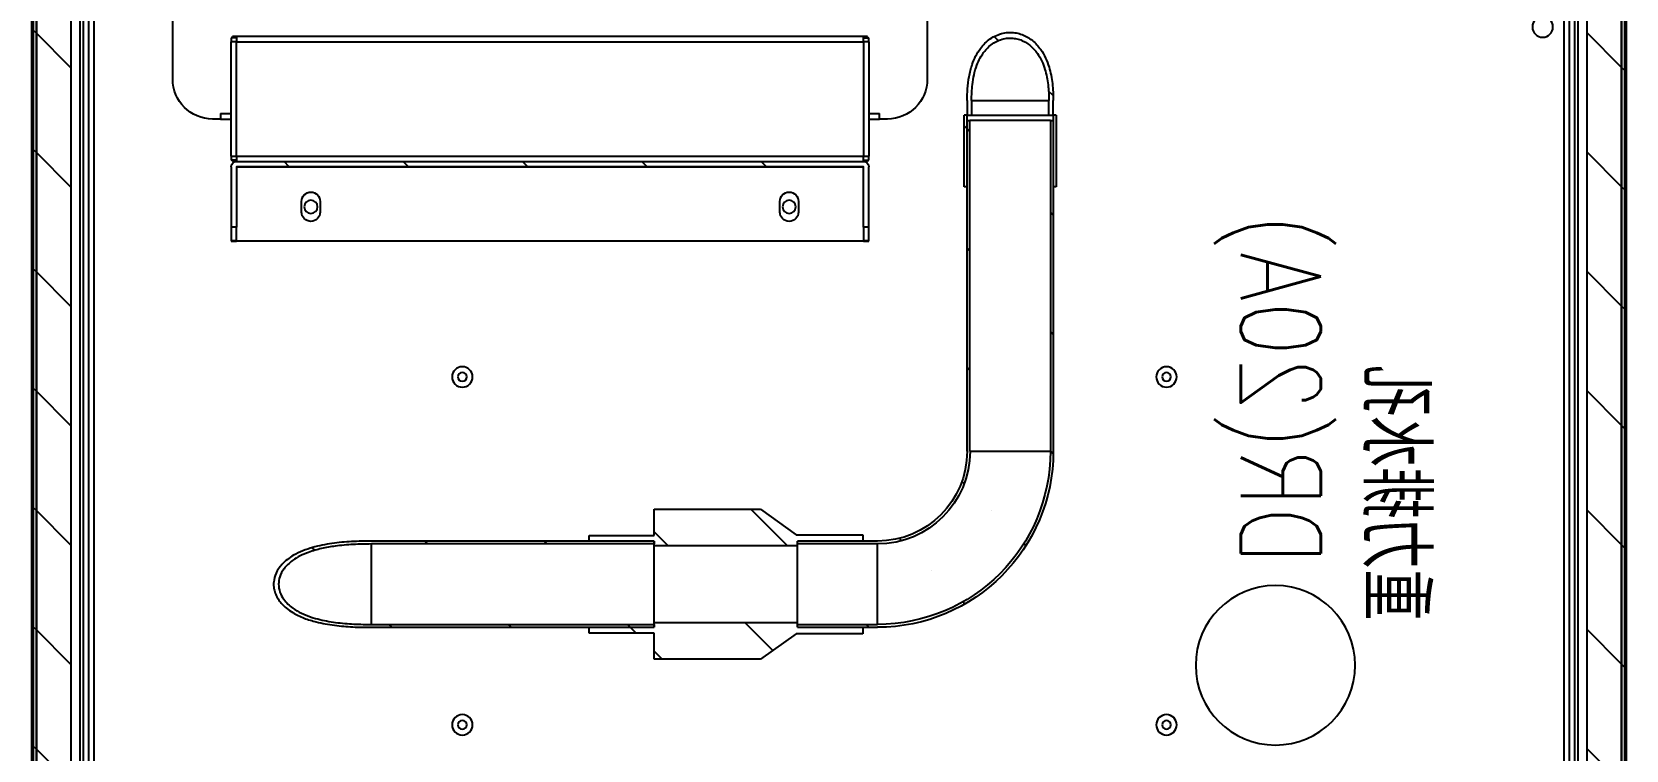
# Model space of a CAD drawing. Extents: x 225000 to 2157367, y 208400 to 840900.
# Drawn here: x 503766 to 504366, y 418383 to 418654 of the extents above; entities that cross this region are included whole.
import ezdxf
from ezdxf.enums import TextEntityAlignment as Align

# ---------------------------------------------------------------- set-up
doc = ezdxf.new("R2010")
doc.units = 0
doc.header["$LTSCALE"] = 10
for name, color, linetype in [('XFM2P20L-DC$0$M-PIPE-CHWR13', 94, 'Continuous'), ('XFM2P20L-DC$0$M-PIPE-CHWS5', 144, 'Continuous'), ('XFM2Q20-DC$0$EQUIP-01', 3, 'Continuous')]:
    doc.layers.add(name, color=color, linetype=linetype)
doc.styles.add('XFM2Q20-DC$0$XOL30-HVAC-EQ-L194205$0$Standard', font='txt.shx', dxfattribs={"width": 0.8, "bigfont": 'chineset.shx'})
pattern_1 = [(45, (533989.176, 159660.624), (-22.45064, 22.45064), [])]

# ---------------------------------------------------------------- blocks, each defined once
blk = doc.blocks.new('XFM2Q20-DC$0$RC-96 KW-加濕型')
at = {"layer": 'XFM2Q20-DC$0$EQUIP-01'}
h = blk.add_hatch(dxfattribs=at)
h.set_pattern_fill('ANSI31', color=256, scale=10, style=0)
h.set_pattern_definition(pattern_1)
edge = h.paths.add_edge_path(flags=0)
edge.add_line((537662.01, 160454.53), (537660.81, 160454.53))
edge.add_line((537660.81, 160454.53), (537660.81, 160440.74))
edge.add_arc((537660.8, 160440.74), 0.01, 270, 360, ccw=False)
edge.add_line((537660.8, 160440.73), (537644.32, 160440.73))
edge.add_arc((537644.32, 160440.74), 0.01, 180, 270, ccw=False)
edge.add_line((537644.31, 160440.74), (537644.31, 161375.32))
edge.add_arc((537644.32, 161375.32), 0.01, 90, 180, ccw=False)
edge.add_line((537644.32, 161375.33), (537660.8, 161375.33))
edge.add_arc((537660.8, 161375.32), 0.01, 0, 90, ccw=False)
edge.add_line((537660.81, 161375.32), (537660.81, 161361.53))
edge.add_line((537660.81, 161361.53), (537662.01, 161361.53))
edge.add_line((537662.01, 161361.53), (537662.01, 161375.32))
edge.add_arc((537660.8, 161375.32), 1.21, 0, 90)
edge.add_line((537660.8, 161376.53), (537644.32, 161376.53))
edge.add_arc((537644.32, 161375.32), 1.21, 90, 180)
edge.add_line((537643.11, 161375.32), (537643.11, 160440.74))
edge.add_arc((537644.32, 160440.74), 1.21, 180, 270)
edge.add_line((537644.32, 160439.53), (537660.8, 160439.53))
edge.add_arc((537660.8, 160440.74), 1.21, 270, 360)
edge.add_line((537662.01, 160440.74), (537662.01, 160454.53))
h = blk.add_hatch(dxfattribs=at)
h.set_pattern_fill('ANSI31', color=256, scale=10, style=0)
h.set_pattern_definition(pattern_1)
edge = h.paths.add_edge_path(flags=0)
edge.add_line((538223.21, 161361.53), (538224.41, 161361.53))
edge.add_line((538224.41, 161361.53), (538224.41, 161375.32))
edge.add_arc((538224.42, 161375.32), 0.01, 90, 180, ccw=False)
edge.add_line((538224.42, 161375.33), (538240.9, 161375.33))
edge.add_arc((538240.9, 161375.32), 0.01, 0, 90, ccw=False)
edge.add_line((538240.91, 161375.32), (538240.91, 160440.74))
edge.add_arc((538240.9, 160440.74), 0.01, 270, 360, ccw=False)
edge.add_line((538240.9, 160440.73), (538224.42, 160440.73))
edge.add_arc((538224.42, 160440.74), 0.01, 180, 270, ccw=False)
edge.add_line((538224.41, 160440.74), (538224.41, 160454.53))
edge.add_line((538224.41, 160454.53), (538223.21, 160454.53))
edge.add_line((538223.21, 160454.53), (538223.21, 160440.74))
edge.add_arc((538224.42, 160440.74), 1.21, 180, 270)
edge.add_line((538224.42, 160439.53), (538240.9, 160439.53))
edge.add_arc((538240.9, 160440.74), 1.21, 270, 360)
edge.add_line((538242.11, 160440.74), (538242.11, 161375.32))
edge.add_arc((538240.9, 161375.32), 1.21, 0, 90)
edge.add_line((538240.9, 161376.53), (538224.42, 161376.53))
edge.add_arc((538224.42, 161375.32), 1.21, 90, 180)
edge.add_line((538223.21, 161375.32), (538223.21, 161361.53))
h = blk.add_hatch(dxfattribs=at)
h.set_pattern_fill('ANSI31', color=256, scale=10, style=0)
h.set_pattern_definition(pattern_1)
h.paths.add_polyline_path([(537657.31, 160462.73), (537657.31, 161353.33), (537644.31, 161353.33), (537644.31, 160462.73)], flags=0)
h = blk.add_hatch(dxfattribs=at)
h.set_pattern_fill('ANSI31', color=256, scale=10, style=0)
h.set_pattern_definition(pattern_1)
h.paths.add_polyline_path([(538227.91, 161353.33), (538227.91, 160462.73), (538240.91, 160462.73), (538240.91, 161353.33)], flags=0)
h = blk.add_hatch(dxfattribs=at)
h.set_pattern_fill('ANSI31', color=256, scale=10, style=0)
h.set_pattern_definition(pattern_1)
edge = h.paths.add_edge_path(flags=0)
edge.add_line((537888.99, 161183.04), (537890.62, 161183.04))
edge.add_line((537890.62, 161183.04), (537890.62, 161188.54))
edge.add_spline(control_points=[(537890.62, 161188.54), (537890.62, 161190), (537890.57, 161191.46), (537890.46, 161192.91), (537890.22, 161196.01), (537889.72, 161199.12), (537888.73, 161202.06), (537888, 161204.19), (537887, 161206.27), (537885.66, 161208.07), (537884.62, 161209.47), (537883.35, 161210.74), (537881.92, 161211.73), (537880.48, 161212.73), (537878.82, 161213.47), (537877.11, 161213.85), (537876.23, 161214.04), (537875.32, 161214.14), (537874.41, 161214.14), (537872.91, 161214.14), (537871.38, 161213.86), (537869.97, 161213.34), (537868.57, 161212.82), (537867.24, 161212.04), (537866.07, 161211.11), (537864.85, 161210.13), (537863.78, 161208.95), (537862.88, 161207.67), (537861.49, 161205.69), (537860.49, 161203.42), (537859.79, 161201.1), (537858.58, 161197.06), (537858.2, 161192.76), (537858.2, 161188.54)], knot_values=[0.100824, 0.100824, 0.100824, 0.100824, 0.105186, 0.105186, 0.105186, 0.114477, 0.114477, 0.114477, 0.121226, 0.121226, 0.121226, 0.126439, 0.126439, 0.126439, 0.131705, 0.131705, 0.131705, 0.134382, 0.134382, 0.134382, 0.138893, 0.138893, 0.138893, 0.143384, 0.143384, 0.143384, 0.148053, 0.148053, 0.148053, 0.155325, 0.155325, 0.155325, 0.168047, 0.168047, 0.168047, 0.168047], weights=[1, 1, 1, 1, 1, 1, 1, 1, 1, 1, 1, 1, 1, 1, 1, 1, 1, 1, 1, 1, 1, 1, 1, 1, 1, 1, 1, 1, 1, 1, 1, 1, 1, 1], degree=3, periodic=0)
edge.add_line((537858.2, 161188.54), (537858.2, 161183.04))
edge.add_line((537858.2, 161183.04), (537859.84, 161183.04))
edge.add_line((537859.84, 161183.04), (537859.84, 161188.54))
edge.add_spline(control_points=[(537859.84, 161188.54), (537859.84, 161188.55), (537859.84, 161188.56), (537859.84, 161188.57), (537859.84, 161192.49), (537860.21, 161196.47), (537861.34, 161200.21), (537861.99, 161202.34), (537862.91, 161204.43), (537864.19, 161206.24), (537864.99, 161207.38), (537865.94, 161208.43), (537867.02, 161209.3), (537868.05, 161210.14), (537869.23, 161210.83), (537870.47, 161211.29), (537871.72, 161211.76), (537873.08, 161212.01), (537874.41, 161212.01), (537875.06, 161212.01), (537875.71, 161211.95), (537876.34, 161211.84), (537877.84, 161211.58), (537879.31, 161210.99), (537880.59, 161210.17), (537881.87, 161209.36), (537883.01, 161208.31), (537883.96, 161207.14), (537885.25, 161205.54), (537886.24, 161203.69), (537886.96, 161201.77), (537887.82, 161199.46), (537888.34, 161197.01), (537888.64, 161194.57), (537888.88, 161192.57), (537888.99, 161190.55), (537888.99, 161188.54)], knot_values=[0.093058, 0.093058, 0.093058, 0.093058, 0.093095, 0.093095, 0.093095, 0.105054, 0.105054, 0.105054, 0.111829, 0.111829, 0.111829, 0.116034, 0.116034, 0.116034, 0.120074, 0.120074, 0.120074, 0.124134, 0.124134, 0.124134, 0.126073, 0.126073, 0.126073, 0.130712, 0.130712, 0.130712, 0.135304, 0.135304, 0.135304, 0.14154, 0.14154, 0.14154, 0.149023, 0.149023, 0.149023, 0.155146, 0.155146, 0.155146, 0.155146], weights=[1, 1, 1, 1, 1, 1, 1, 1, 1, 1, 1, 1, 1, 1, 1, 1, 1, 1, 1, 1, 1, 1, 1, 1, 1, 1, 1, 1, 1, 1, 1, 1, 1, 1, 1, 1, 1], degree=3, periodic=0)
edge.add_line((537888.99, 161188.54), (537888.99, 161183.04))
h = blk.add_hatch(dxfattribs=at)
h.set_pattern_fill('ANSI31', color=256, scale=10, style=0)
h.set_pattern_definition(pattern_1)
edge = h.paths.add_edge_path(flags=0)
edge.add_line((537859.28, 161181.04), (537858.19, 161181.04))
edge.add_line((537858.19, 161181.04), (537858.19, 161056.54))
edge.add_arc((537924.41, 161056.54), 66.22, 180, 270)
edge.add_line((537924.41, 160990.32), (537954.41, 160990.32))
edge.add_line((537954.41, 160990.32), (537954.41, 160991.4))
edge.add_line((537954.41, 160991.4), (537924.41, 160991.4))
edge.add_arc((537924.41, 161056.54), 65.13, 180, 270, ccw=False)
edge.add_line((537859.28, 161056.54), (537859.28, 161181.04))
h = blk.add_hatch(dxfattribs=at)
h.set_pattern_fill('ANSI31', color=256, scale=10, style=0)
h.set_pattern_definition(pattern_1)
edge = h.paths.add_edge_path(flags=0)
edge.add_arc((537924.41, 161056.54), 33.78, 180, 270, ccw=False)
edge.add_line((537890.63, 161056.54), (537890.63, 161181.04))
edge.add_line((537890.63, 161181.04), (537889.55, 161181.04))
edge.add_line((537889.55, 161181.04), (537889.55, 161056.54))
edge.add_arc((537924.41, 161056.54), 34.87, 180, 270)
edge.add_line((537924.41, 161021.67), (537954.41, 161021.67))
edge.add_line((537954.41, 161021.67), (537954.41, 161022.76))
edge.add_line((537954.41, 161022.76), (537924.41, 161022.76))
h = blk.add_hatch(dxfattribs=at)
h.set_pattern_fill('ANSI31', color=256, scale=10, style=0)
h.set_pattern_definition(pattern_1)
h.paths.add_polyline_path([(537890.62, 161156.04), (537891.7, 161156.04), (537891.7, 161183.04), (537890.62, 161183.04)], flags=0)
h = blk.add_hatch(dxfattribs=at)
h.set_pattern_fill('ANSI31', color=256, scale=10, style=0)
h.set_pattern_definition(pattern_1)
edge = h.paths.add_edge_path(flags=0)
edge.add_line((537927.61, 161163.55), (537927.61, 161140.93))
edge.add_line((537927.61, 161140.93), (537929.61, 161140.93))
edge.add_line((537929.61, 161140.93), (537929.61, 161163.55))
edge.add_arc((537929.62, 161163.55), 0.01, 90, 180, ccw=False)
edge.add_line((537929.62, 161163.56), (538165.6, 161163.56))
edge.add_arc((538165.6, 161163.55), 0.01, 0, 90, ccw=False)
edge.add_line((538165.61, 161163.55), (538165.61, 161140.93))
edge.add_line((538165.61, 161140.93), (538167.61, 161140.93))
edge.add_line((538167.61, 161140.93), (538167.61, 161163.55))
edge.add_arc((538165.6, 161163.55), 2.01, 0, 90)
edge.add_line((538165.6, 161165.56), (537929.62, 161165.56))
edge.add_arc((537929.62, 161163.55), 2.01, 90, 180)
h = blk.add_hatch(dxfattribs=at)
h.set_pattern_fill('ANSI31', color=256, scale=10, style=0)
h.set_pattern_definition(pattern_1)
edge = h.paths.add_edge_path(flags=0)
edge.add_line((538032.91, 161022.76), (538032.91, 161024.9))
edge.add_line((538032.91, 161024.9), (538008.41, 161024.9))
edge.add_line((538008.41, 161024.9), (538008.41, 161034.78))
edge.add_line((538008.41, 161034.78), (537968.41, 161034.78))
edge.add_spline(control_points=[(537968.41, 161034.78), (537963.89, 161031.6), (537959.38, 161028.41), (537954.91, 161025.16)], knot_values=[0.043511, 0.043511, 0.043511, 0.043511, 0.060088, 0.060088, 0.060088, 0.060088], weights=[1, 1, 1, 1], degree=3, periodic=0)
edge.add_line((537954.91, 161025.16), (537929.91, 161025.16))
edge.add_line((537929.91, 161025.16), (537929.91, 161022.76))
edge.add_line((537929.91, 161022.76), (537954.41, 161022.76))
edge.add_line((537954.41, 161022.76), (537954.41, 161021.12))
edge.add_line((537954.41, 161021.12), (538008.41, 161021.12))
edge.add_line((538008.41, 161021.12), (538008.41, 161022.76))
edge.add_line((538008.41, 161022.76), (538032.91, 161022.76))
h = blk.add_hatch(dxfattribs=at)
h.set_pattern_fill('ANSI31', color=256, scale=10, style=0)
h.set_pattern_definition(pattern_1)
edge = h.paths.add_edge_path(flags=0)
edge.add_line((538114.81, 161022.76), (538008.41, 161022.76))
edge.add_line((538008.41, 161022.76), (538008.41, 161021.67))
edge.add_line((538008.41, 161021.67), (538114.81, 161021.67))
edge.add_spline(control_points=[(538114.81, 161021.67), (538119.38, 161021.67), (538123.97, 161021.46), (538128.49, 161020.85), (538131.89, 161020.4), (538135.28, 161019.7), (538138.5, 161018.53), (538140.62, 161017.76), (538142.7, 161016.75), (538144.53, 161015.42), (538145.72, 161014.56), (538146.82, 161013.53), (538147.7, 161012.35), (538148.39, 161011.44), (538148.95, 161010.41), (538149.31, 161009.32), (538149.61, 161008.43), (538149.76, 161007.48), (538149.76, 161006.54), (538149.76, 161005.52), (538149.58, 161004.5), (538149.24, 161003.54), (538148.9, 161002.59), (538148.4, 161001.68), (538147.81, 161000.86), (538146.89, 160999.59), (538145.7, 160998.49), (538144.42, 160997.58), (538142.34, 160996.09), (538139.95, 160995.01), (538137.52, 160994.2), (538130.99, 160992.04), (538123.96, 160991.55), (538117.09, 160991.42), (538116.33, 160991.41), (538115.57, 160991.4), (538114.81, 160991.4)], knot_values=[0.12517, 0.12517, 0.12517, 0.12517, 0.139, 0.139, 0.139, 0.149359, 0.149359, 0.149359, 0.156209, 0.156209, 0.156209, 0.160662, 0.160662, 0.160662, 0.164117, 0.164117, 0.164117, 0.16695, 0.16695, 0.16695, 0.169995, 0.169995, 0.169995, 0.173018, 0.173018, 0.173018, 0.177746, 0.177746, 0.177746, 0.185473, 0.185473, 0.185473, 0.206371, 0.206371, 0.206371, 0.20866, 0.20866, 0.20866, 0.20866], weights=[1, 1, 1, 1, 1, 1, 1, 1, 1, 1, 1, 1, 1, 1, 1, 1, 1, 1, 1, 1, 1, 1, 1, 1, 1, 1, 1, 1, 1, 1, 1, 1, 1, 1, 1, 1, 1], degree=3, periodic=0)
edge.add_line((538114.81, 160991.4), (538008.41, 160991.4))
edge.add_line((538008.41, 160991.4), (538008.41, 160990.32))
edge.add_line((538008.41, 160990.32), (538114.81, 160990.32))
edge.add_spline(control_points=[(538114.81, 160990.32), (538121.77, 160990.32), (538128.83, 160990.68), (538135.58, 160992.36), (538138.66, 160993.13), (538141.72, 160994.22), (538144.44, 160995.86), (538146.05, 160996.83), (538147.57, 160998.02), (538148.8, 160999.44), (538149.64, 161000.42), (538150.36, 161001.53), (538150.85, 161002.72), (538151.35, 161003.92), (538151.63, 161005.24), (538151.63, 161006.54), (538151.63, 161006.82), (538151.62, 161007.11), (538151.59, 161007.39), (538151.49, 161008.51), (538151.19, 161009.62), (538150.73, 161010.64), (538150.19, 161011.85), (538149.41, 161012.97), (538148.51, 161013.95), (538147.26, 161015.33), (538145.73, 161016.47), (538144.12, 161017.41), (538141.89, 161018.7), (538139.45, 161019.64), (538136.97, 161020.34), (538129.82, 161022.37), (538122.24, 161022.76), (538114.81, 161022.76)], knot_values=[0.133975, 0.133975, 0.133975, 0.133975, 0.155289, 0.155289, 0.155289, 0.164946, 0.164946, 0.164946, 0.170642, 0.170642, 0.170642, 0.174542, 0.174542, 0.174542, 0.178487, 0.178487, 0.178487, 0.179339, 0.179339, 0.179339, 0.182746, 0.182746, 0.182746, 0.186791, 0.186791, 0.186791, 0.192477, 0.192477, 0.192477, 0.200322, 0.200322, 0.200322, 0.223181, 0.223181, 0.223181, 0.223181], weights=[1, 1, 1, 1, 1, 1, 1, 1, 1, 1, 1, 1, 1, 1, 1, 1, 1, 1, 1, 1, 1, 1, 1, 1, 1, 1, 1, 1, 1, 1, 1, 1, 1, 1], degree=3, periodic=0)
h = blk.add_hatch(dxfattribs=at)
h.set_pattern_fill('ANSI31', color=256, scale=10, style=0)
h.set_pattern_definition(pattern_1)
edge = h.paths.add_edge_path(flags=0)
edge.add_line((538008.41, 160978.29), (538008.41, 160988.18))
edge.add_line((538008.41, 160988.18), (538032.91, 160988.18))
edge.add_line((538032.91, 160988.18), (538032.91, 160990.32))
edge.add_line((538032.91, 160990.32), (538008.41, 160990.32))
edge.add_line((538008.41, 160990.32), (538008.41, 160991.95))
edge.add_line((538008.41, 160991.95), (537954.41, 160991.95))
edge.add_line((537954.41, 160991.95), (537954.41, 160990.32))
edge.add_line((537954.41, 160990.32), (537929.91, 160990.32))
edge.add_line((537929.91, 160990.32), (537929.91, 160987.91))
edge.add_line((537929.91, 160987.91), (537954.91, 160987.91))
edge.add_spline(control_points=[(537954.91, 160987.91), (537959.38, 160984.67), (537963.89, 160981.47), (537968.41, 160978.29)], knot_values=[0.114698, 0.114698, 0.114698, 0.114698, 0.131287, 0.131287, 0.131287, 0.131287], weights=[1, 1, 1, 1], degree=3, periodic=0)
edge.add_line((537968.41, 160978.29), (538008.41, 160978.29))
for p, q in [((537642.61, 161378.03), (537642.61, 160438.03)), ((537664, 161378.03), (537664, 160472.88)), ((538221.22, 160438.03), (538221.22, 161378.03)), ((538242.61, 160438.03), (538242.61, 161378.03)), ((537643.11, 160440.74), (537643.11, 161375.32)), ((537644.31, 160440.74), (537644.31, 161375.32)), ((537660.8, 161375.23), (537660.8, 160440.83)), ((538224.42, 160440.83), (538224.42, 161375.23)), ((538240.91, 161375.32), (538240.91, 160440.74)), ((538242.11, 161375.32), (538242.11, 160440.74)), ((537660.81, 161360.82), (537660.81, 160455.24)), ((537662.01, 161360.82), (537662.01, 160455.24)), ((537664.01, 161358.03), (537664.01, 160666.34)), ((538221.21, 160666.34), (538221.21, 161358.03)), ((538223.21, 160455.24), (538223.21, 161360.82)), ((538224.41, 160455.24), (538224.41, 161360.82)), ((537644.31, 161353.33), (537644.31, 160462.73)), ((537657.31, 160462.73), (537657.31, 161353.33)), ((538227.91, 161353.33), (538227.91, 160462.73)), ((538240.91, 160462.73), (538240.91, 161353.33)), ((537666.02, 161310.66), (537666.02, 160885.18)), ((538219.2, 160885.18), (538219.2, 161310.66)), ((537905.61, 161286.53), (537905.61, 161196.53)), ((538189.61, 161196.53), (538189.61, 161286.53)), ((537929.61, 161212.05), (537927.61, 161212.05)), ((537927.61, 161210.55), (537927.61, 161212.05)), ((537927.61, 161210.55), (537927.61, 161167.57)), ((537928.11, 161212.05), (537928.11, 161212.56)), ((537928.11, 161212.56), (537929.61, 161212.56)), ((537929.61, 161210.55), (537929.61, 161212.56)), ((537929.61, 161212.56), (538165.61, 161212.56)), ((537929.61, 161210.55), (537929.62, 161210.55)), ((538165.6, 161210.55), (537929.62, 161210.55)), ((537929.62, 161210.55), (537929.62, 161167.57)), ((538165.61, 161210.55), (538165.6, 161210.55)), ((538165.6, 161167.57), (538165.6, 161210.55)), ((538165.61, 161212.56), (538165.61, 161210.55)), ((538165.61, 161212.56), (538167.11, 161212.56)), ((538165.61, 161212.05), (538167.61, 161212.05)), ((538167.11, 161212.05), (538167.11, 161212.56)), ((538167.61, 161212.05), (538167.61, 161210.55)), ((538167.61, 161167.57), (538167.61, 161210.55)), ((537858.2, 161183.04), (537858.2, 161188.54)), ((537859.84, 161183.04), (537859.84, 161188.54)), ((537888.99, 161188.54), (537859.84, 161188.54)), ((537888.99, 161188.54), (537888.99, 161183.04)), ((537890.62, 161188.54), (537890.62, 161183.04)), ((537857.13, 161183.04), (537858.2, 161183.04)), ((537857.13, 161183.04), (537857.13, 161156.04)), ((537858.19, 161181.04), (537858.19, 161056.54)), ((537859.28, 161181.04), (537858.19, 161181.04)), ((537858.2, 161183.04), (537858.2, 161156.04)), ((537859.84, 161183.04), (537858.2, 161183.04)), ((537859.28, 161181.04), (537859.28, 161056.54)), ((537859.28, 161181.04), (537889.55, 161181.04)), ((537888.99, 161183.04), (537859.84, 161183.04)), ((537890.62, 161183.04), (537888.99, 161183.04)), ((537889.55, 161056.54), (537889.55, 161181.04)), ((537890.63, 161181.04), (537889.55, 161181.04)), ((537890.62, 161156.04), (537890.62, 161183.04)), ((537890.62, 161183.04), (537891.7, 161183.04)), ((537890.63, 161056.54), (537890.63, 161181.04)), ((537891.7, 161156.04), (537891.7, 161183.04)), ((537920.61, 161181.53), (537923.61, 161181.53)), ((537927.61, 161183.58), (537923.61, 161183.58)), ((537923.61, 161181.53), (537923.61, 161183.58)), ((537927.61, 161181.53), (537923.61, 161181.53)), ((538171.61, 161183.58), (538167.61, 161183.58)), ((538171.61, 161181.53), (538167.61, 161181.53)), ((538171.61, 161183.58), (538171.61, 161181.53)), ((538171.61, 161181.53), (538174.61, 161181.53)), ((537927.61, 161166.06), (537927.61, 161167.56)), ((537929.61, 161166.06), (537927.61, 161166.06)), ((537928.11, 161166.06), (537928.11, 161165.56)), ((537929.61, 161165.56), (537929.61, 161167.57)), ((537929.62, 161167.57), (537929.61, 161167.57)), ((538165.6, 161167.57), (537929.62, 161167.57)), ((538165.61, 161167.57), (538165.6, 161167.57)), ((538165.61, 161167.57), (538165.61, 161165.56)), ((538165.61, 161166.07), (538167.61, 161166.07)), ((538167.11, 161166.07), (538167.11, 161165.56)), ((538167.61, 161167.57), (538167.61, 161166.07)), ((537927.61, 161140.93), (537927.61, 161163.55)), ((537929.61, 161165.56), (537928.11, 161165.56)), ((538165.61, 161165.56), (537929.61, 161165.56)), ((537929.61, 161140.93), (537929.61, 161163.55)), ((537929.61, 161163.55), (538165.61, 161163.55)), ((538165.6, 161163.56), (537929.62, 161163.56)), ((538167.11, 161165.56), (538165.61, 161165.56)), ((538165.61, 161163.55), (538165.61, 161140.93)), ((538167.61, 161163.55), (538167.61, 161140.93)), ((537857.13, 161156.04), (537858.2, 161156.04)), ((537890.62, 161156.04), (537891.7, 161156.04)), ((537954.11, 161150.56), (537954.11, 161146.56)), ((537961.11, 161146.56), (537961.11, 161150.56)), ((538134.11, 161150.56), (538134.11, 161146.56)), ((538141.11, 161146.56), (538141.11, 161150.56)), ((537927.61, 161140.93), (537929.61, 161140.93)), ((537927.61, 161135.73), (537927.61, 161140.93)), ((537929.61, 161140.93), (537929.61, 161135.73)), ((538165.61, 161140.93), (538167.61, 161140.93)), ((538165.61, 161135.73), (538165.61, 161140.93)), ((538167.61, 161140.93), (538167.61, 161135.73)), ((537927.61, 161135.73), (537929.61, 161135.73)), ((537927.61, 161135.56), (537927.61, 161135.73)), ((537929.61, 161135.56), (537927.61, 161135.56)), ((537929.61, 161135.73), (537929.61, 161135.56)), ((537929.61, 161135.56), (538165.61, 161135.56)), ((538165.61, 161135.73), (538167.61, 161135.73)), ((538165.61, 161135.56), (538165.61, 161135.73)), ((538167.61, 161135.56), (538165.61, 161135.56)), ((538167.61, 161135.73), (538167.61, 161135.56)), ((537889.55, 161056.54), (537859.28, 161056.54)), ((537968.41, 161034.78), (537954.91, 161025.16)), ((538008.41, 161034.78), (537968.41, 161034.78)), ((538008.41, 161024.9), (538008.41, 161034.78)), ((537924.41, 161022.76), (537954.41, 161022.76)), ((537929.91, 161025.16), (537929.91, 161022.76)), ((537954.91, 161025.16), (537929.91, 161025.16)), ((537929.91, 161022.76), (537954.41, 161022.76)), ((537954.41, 161021.67), (537954.41, 161022.76)), ((537954.41, 161021.12), (537954.41, 161022.76)), ((538032.91, 161024.9), (538008.41, 161024.9)), ((538008.41, 161022.76), (538008.41, 161021.67)), ((538008.41, 161022.76), (538114.81, 161022.76)), ((538008.41, 161022.76), (538032.91, 161022.76)), ((538008.41, 161021.12), (538008.41, 161022.76)), ((538032.91, 161022.76), (538032.91, 161024.9)), ((537924.41, 160991.4), (537924.41, 161021.67)), ((537924.41, 161021.67), (537954.41, 161021.67)), ((538008.41, 161021.12), (537954.41, 161021.12)), ((537954.41, 160991.95), (537954.41, 161021.12)), ((538008.41, 161021.67), (538114.81, 161021.67)), ((538008.41, 160991.95), (538008.41, 161021.12)), ((538114.81, 160991.4), (538114.81, 161021.67)), ((537954.41, 160991.4), (537924.41, 160991.4)), ((537954.41, 160990.32), (537924.41, 160990.32)), ((537954.41, 160990.32), (537929.91, 160990.32)), ((537929.91, 160990.32), (537929.91, 160987.91)), ((537929.91, 160987.91), (537954.91, 160987.91)), ((537954.41, 160991.95), (538008.41, 160991.95)), ((537954.41, 160990.32), (537954.41, 160991.95)), ((537954.41, 160990.32), (537954.41, 160991.4)), ((537954.91, 160987.91), (537968.41, 160978.29)), ((538008.41, 160990.32), (538008.41, 160991.95)), ((538008.41, 160991.4), (538008.41, 160990.32)), ((538114.81, 160991.4), (538008.41, 160991.4)), ((538114.81, 160990.32), (538008.41, 160990.32)), ((538032.91, 160990.32), (538008.41, 160990.32)), ((538008.41, 160988.18), (538032.91, 160988.18)), ((538008.41, 160978.29), (538008.41, 160988.18)), ((538032.91, 160988.18), (538032.91, 160990.32)), ((537968.41, 160978.29), (538008.41, 160978.29))]:
    blk.add_line(p, q, dxfattribs=at)
for centre, radius in [((537674.01, 161216.2), 3.86), ((537957.61, 161148.53), 2.5), ((538137.61, 161148.53), 2.5), ((537815.61, 161084.53), 3.85), ((538080.61, 161084.53), 3.85), ((537815.61, 161084.53), 1.65), ((538080.61, 161084.53), 1.65), ((537774.61, 160976.03), 30), ((537815.61, 160953.63), 3.85), ((538080.61, 160953.63), 3.85), ((537815.61, 160953.63), 1.65), ((538080.61, 160953.63), 1.65)]:
    blk.add_circle(centre, radius, dxfattribs=at)
for centre, radius, start, end in [((537920.61, 161196.53), 15, 180, 270), ((538174.61, 161196.53), 15, 270, 0), ((537929.62, 161163.55), 2.01, 90, 180), ((537929.62, 161163.55), 0.01, 90, 180), ((538165.6, 161163.55), 2.01, 0, 90), ((538165.6, 161163.55), 0.01, 0, 90), ((537957.61, 161150.56), 3.5, 0, 180), ((538137.61, 161150.56), 3.5, 0, 180), ((537957.61, 161146.56), 3.5, 180, 0), ((538137.61, 161146.56), 3.5, 180, 0), ((537924.41, 161056.54), 66.22, 180, 270), ((537924.41, 161056.54), 65.13, 180, 270), ((537924.41, 161056.54), 34.87, 180, 270), ((537924.41, 161056.54), 33.78, 180, 270)]:
    blk.add_arc(centre, radius, start, end, dxfattribs=at)
for points, knots in [([(537890.62, 161188.54), (537890.59, 161190), (537890.53, 161193.01), (537889.97, 161197.56), (537888.96, 161201.69), (537887.5, 161205.22), (537885.87, 161207.92), (537883.99, 161210.1), (537881.96, 161211.8), (537879.65, 161213.1), (537877.11, 161213.94), (537874.56, 161214.22), (537872.15, 161214), (537869.95, 161213.4), (537867.9, 161212.43), (537866, 161211.13), (537864.31, 161209.54), (537862.57, 161207.36), (537860.99, 161204.55), (537859.41, 161200.28), (537858.37, 161194.89), (537858.26, 161190.66), (537858.2, 161188.54)], [0, 0, 0, 0, 0.064906, 0.134116, 0.203205, 0.253492, 0.303698, 0.342591, 0.381446, 0.420626, 0.459776, 0.499993, 0.533562, 0.567139, 0.600603, 0.634086, 0.668898, 0.703733, 0.757674, 0.811716, 0.905725, 1, 1, 1, 1]), ([(537888.99, 161188.54), (537888.93, 161190.55), (537888.83, 161193.81), (537888.08, 161198.23), (537887.11, 161201.6), (537885.75, 161204.61), (537884.19, 161206.98), (537882.44, 161208.84), (537880.63, 161210.24), (537878.58, 161211.28), (537876.47, 161211.89), (537874.39, 161212.07), (537872.4, 161211.89), (537870.46, 161211.35), (537868.64, 161210.48), (537866.39, 161208.93), (537864.23, 161206.54), (537862.45, 161203.38), (537860.98, 161199.44), (537860.02, 161194.46), (537859.84, 161190.53), (537859.84, 161188.55), (537859.84, 161188.54)], [0, 0, 0, 0, 0.098417, 0.158808, 0.219119, 0.269392, 0.319578, 0.356681, 0.393749, 0.43113, 0.468481, 0.500081, 0.532819, 0.565566, 0.598185, 0.630825, 0.698656, 0.753105, 0.80766, 0.903405, 0.99941, 1, 1, 1, 1]), ([(537927.61, 161210.55), (537927.64, 161210.55), (537927.7, 161210.55), (537928.17, 161210.55), (537928.83, 161210.55), (537929.35, 161210.55), (537929.61, 161210.55)], [0, 0, 0, 0, 0.250785, 0.501569, 0.752352, 1, 1, 1, 1]), ([(538165.61, 161210.55), (538165.87, 161210.55), (538166.4, 161210.55), (538167.06, 161210.55), (538167.52, 161210.55), (538167.58, 161210.55), (538167.61, 161210.55)], [0, 0, 0, 0, 0.247645, 0.498429, 0.749215, 1, 1, 1, 1]), ([(537929.61, 161167.57), (537929.35, 161167.57), (537928.83, 161167.57), (537928.17, 161167.57), (537927.7, 161167.57), (537927.64, 161167.57), (537927.61, 161167.57)], [0, 0, 0, 0, 0.247648, 0.498431, 0.749215, 1, 1, 1, 1]), ([(538167.61, 161167.57), (538167.58, 161167.57), (538167.52, 161167.57), (538167.06, 161167.57), (538166.4, 161167.57), (538165.87, 161167.57), (538165.61, 161167.57)], [0, 0, 0, 0, 0.250785, 0.501571, 0.752355, 1, 1, 1, 1]), ([(538114.81, 161022.76), (538117.3, 161022.73), (538122.28, 161022.68), (538129.71, 161022), (538135.86, 161020.77), (538140.66, 161019.17), (538143.85, 161017.65), (538146.49, 161015.9), (538148.38, 161014.19), (538149.8, 161012.41), (538151.01, 161010.27), (538151.57, 161008.23), (538151.66, 161006.17), (538151.49, 161004.58), (538150.91, 161002.7), (538150, 161000.97), (538148.65, 160999.17), (538146.81, 160997.42), (538143.94, 160995.44), (538140.18, 160993.67), (538134.9, 160992.08), (538128.75, 160990.98), (538121.79, 160990.39), (538117.14, 160990.34), (538114.81, 160990.32)], [0, 0, 0, 0, 0.084943, 0.169917, 0.254499, 0.298575, 0.342585, 0.374547, 0.406452, 0.429239, 0.451998, 0.490263, 0.499969, 0.522251, 0.54455, 0.566645, 0.588766, 0.620921, 0.653137, 0.707446, 0.761898, 0.841094, 0.920562, 1, 1, 1, 1]), ([(538114.81, 161021.67), (538117.1, 161021.64), (538121.67, 161021.58), (538127.94, 161021), (538133.58, 161020.05), (538137.98, 161018.81), (538141.65, 161017.26), (538144.25, 161015.71), (538146.27, 161014.05), (538148.03, 161012.09), (538149.41, 161009.57), (538149.93, 161006.46), (538149.4, 161003.48), (538148.02, 161000.98), (538146.29, 160999.04), (538144.07, 160997.22), (538141.14, 160995.54), (538136.6, 160993.78), (538130.86, 160992.41), (538123.99, 160991.63), (538118.63, 160991.43), (538115.57, 160991.41), (538114.81, 160991.4)], [0, 0, 0, 0, 0.082673, 0.165307, 0.227319, 0.289238, 0.330265, 0.371214, 0.397942, 0.424629, 0.465999, 0.499987, 0.536683, 0.573233, 0.60173, 0.63028, 0.676675, 0.723184, 0.806028, 0.889336, 0.97261, 1, 1, 1, 1])]:
    blk.add_open_spline(points, degree=3, knots=knots, dxfattribs=at)
at = {"color": 53, "style": 'XFM2Q20-DC$0$XOL30-HVAC-EQ-L194205$0$Standard', "width": 0.8}
blk.add_text('DR(20A)', height=30.086, rotation=90, dxfattribs=at).set_placement((537772.58, 161079.96), align=Align.MIDDLE_CENTER)
at = {"layer": 'XFM2Q20-DC$0$EQUIP-01', "insert": (537717.46, 160992.88), "char_height": 2.5, "width": 174.7126, "attachment_point": 1, "rotation": 90, "style": 'XFM2Q20-DC$0$XOL30-HVAC-EQ-L194205$0$Standard'}
blk.add_mtext('{\\H9.6x;重力排水孔}', dxfattribs=at)
blk = doc.blocks.new('XFM2Q20-DC')
at = {"xscale": -1}
blk.add_blockref('XFM2Q20-DC$0$RC-96 KW-加濕型', (1042008.2, 57439.28), dxfattribs=at)
blk = doc.blocks.new('XFM2P20L-DC')
at = {"layer": 'XFM2P20L-DC$0$M-PIPE-CHWR13', "const_width": 100}
blk.add_lwpolyline([(503878.59, 218680.83), (503878.59, 219768.43)], dxfattribs=at)
at = {"layer": 'XFM2P20L-DC$0$M-PIPE-CHWS5', "const_width": 100}
blk.add_lwpolyline([(504042.64, 218680.58), (504042.64, 219418.43)], dxfattribs=at)

msp = doc.modelspace()

# ---------------------------------------------------------------- block references
for name in ['XFM2P20L-DC', 'XFM2Q20-DC']:
    msp.add_blockref(name, (0, 200000))

doc.saveas('drawing.dxf')
